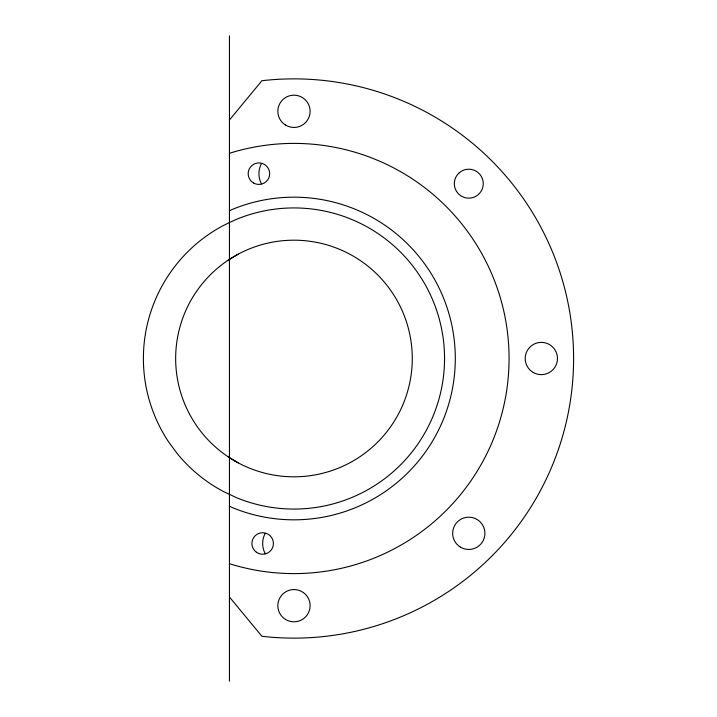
<?xml version="1.0" encoding="UTF-8"?>
<svg xmlns="http://www.w3.org/2000/svg" width="717" height="717" viewBox="0 0 717 717"><rect width="100%" height="100%" fill="white"/><g stroke="black" fill="none" stroke-linecap="round" stroke-linejoin="round"><path stroke-width="1.08" d="M229.44 120.017L261.902 80.716A279.63 279.63 0 0 1 573.6 358.5A279.63 279.63 0 0 1 261.902 636.284L229.44 596.983M228.239 260.137L238.205 254.168M229.44 210.78L232.236 209.454A161.325 161.325 0 0 1 455.295 358.5A161.325 161.325 0 0 1 232.236 507.546L229.44 506.22M229.44 153.411L231.528 152.658A215.1 215.1 0 0 1 509.07 358.5A215.1 215.1 0 0 1 231.528 564.342L229.44 563.589M228.239 456.863L238.205 462.832M229.44 35.85L229.44 681.15M261.463 183.821A21.51 21.51 0 0 1 261.463 163.539M265.272 553.757A21.51 21.51 0 0 1 265.138 533.475M458.952 173.057L458.163 173.846A14.483 14.483 0 0 0 465.216 197.713A14.483 14.483 0 0 0 482.819 180.11A14.483 14.483 0 0 0 458.952 173.057M229.44 222.548L222.996 225.712A150.57 150.57 0 0 0 168.773 442.156L177.574 454.022A150.57 150.57 0 0 0 222.996 491.288L236.35 497.607A150.57 150.57 0 0 0 444.54 358.5A150.57 150.57 0 0 0 236.35 219.393L229.44 222.548M256.462 552.269A10.755 10.755 0 0 0 273.374 544.472A10.755 10.755 0 0 0 258.156 533.726A10.755 10.755 0 0 0 256.462 552.269M253.549 182.987A10.755 10.755 0 0 0 269.682 173.675A10.755 10.755 0 0 0 253.549 164.363A10.755 10.755 0 0 0 253.549 182.987M285.375 619.336A16.133 16.133 0 0 0 310.094 606.304A16.133 16.133 0 0 0 286.442 591.417A16.133 16.133 0 0 0 285.375 619.336M234.817 460.959A118.305 118.305 0 0 0 412.275 358.5A118.305 118.305 0 0 0 234.817 256.041A118.305 118.305 0 0 0 234.817 460.959M285.375 124.964A16.133 16.133 0 0 0 310.094 111.933A16.133 16.133 0 0 0 286.442 97.046A16.133 16.133 0 0 0 285.375 124.964M533.269 372.473A16.133 16.133 0 0 0 557.467 358.5A16.133 16.133 0 0 0 533.269 344.527A16.133 16.133 0 0 0 533.269 372.473M460.457 547.134A16.133 16.133 0 0 0 484.916 533.627A16.133 16.133 0 0 0 460.986 519.198A16.133 16.133 0 0 0 460.457 547.134"/></g></svg>
